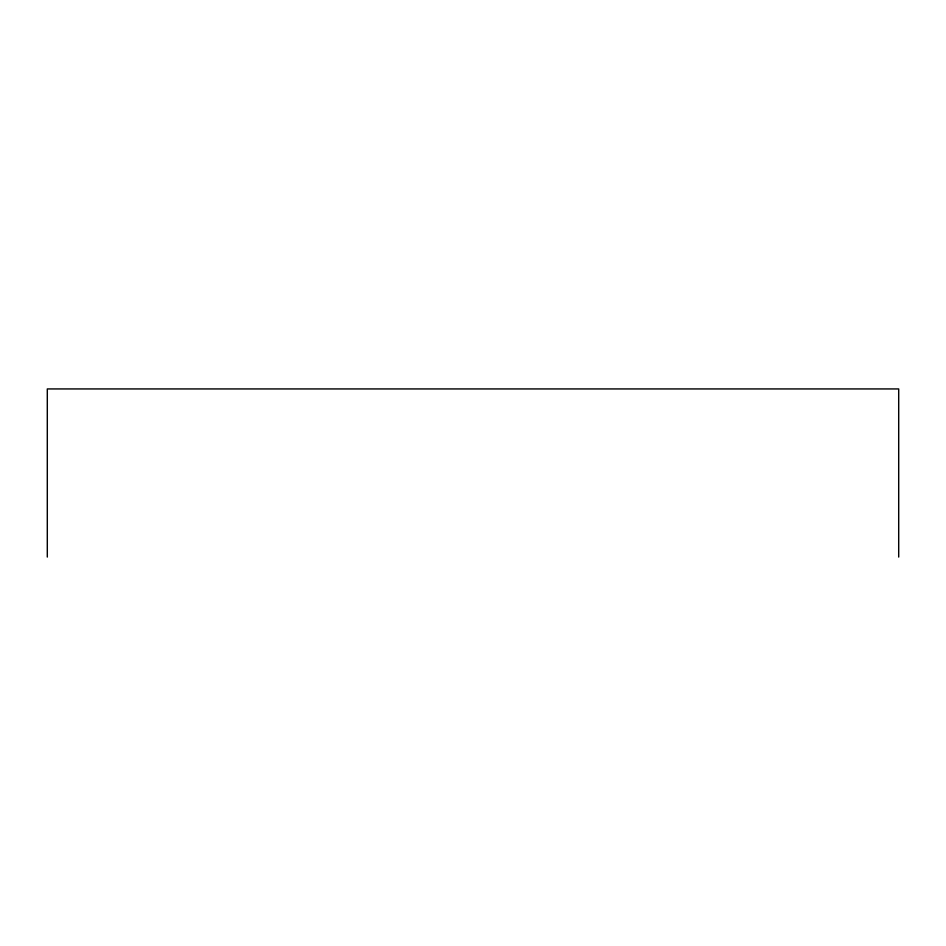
<?xml version="1.0" encoding="UTF-8"?>
<svg xmlns="http://www.w3.org/2000/svg" width="946" height="946" viewBox="0 0 946 946"><rect width="100%" height="100%" fill="white"/><g stroke="black" fill="none" stroke-linecap="round" stroke-linejoin="round"><path stroke-width="1.42" d="M898.7 557.064L898.7 388.936L47.3 388.936L47.3 557.064"/></g></svg>
